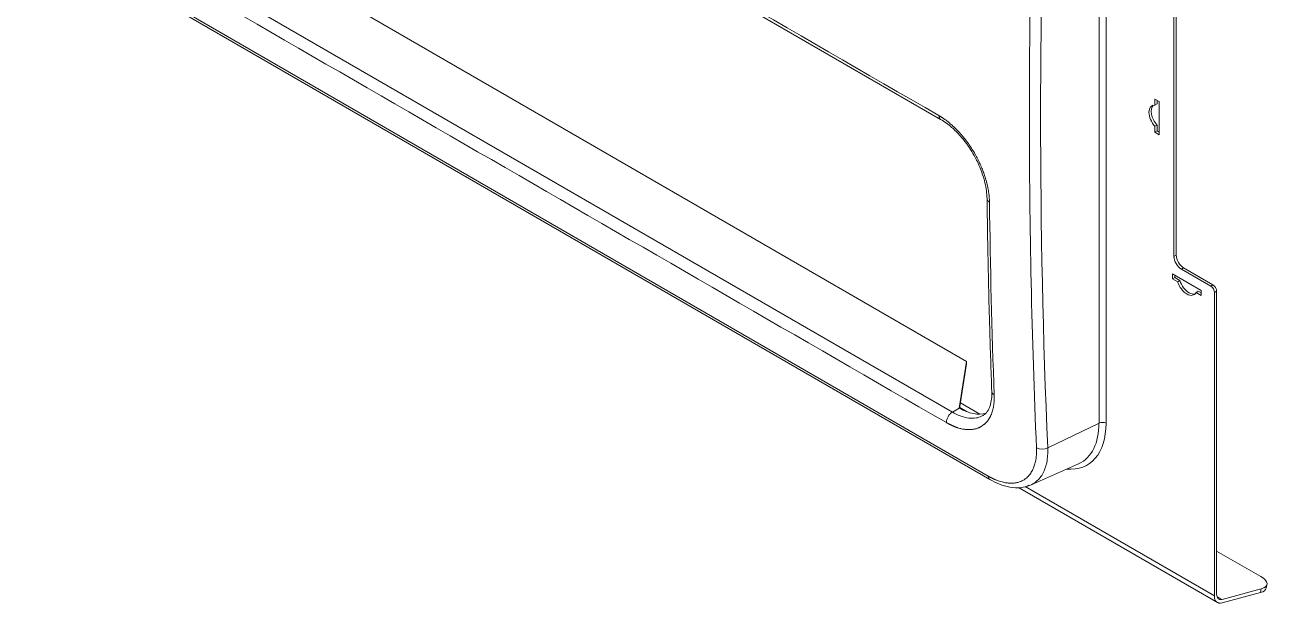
# Model space of a CAD drawing. Header units: millimetres. Extents: x 1920 to 4820, y 310 to 2320.
# Drawn here: x 2609.6 to 2729.3, y 1414.3 to 1469.9 of the extents above; entities that cross this region are included whole.
import ezdxf

# ---------------------------------------------------------------- set-up
doc = ezdxf.new("R2010")
doc.units = ezdxf.units.MM
doc.layers.add('core', color=7, linetype='Continuous', lineweight=20)

msp = doc.modelspace()

# ---------------------------------------------------------------- linework, layer by layer
at = {"layer": 'core'}
for p, q in [((2612.834, 1509.836), (2697.687, 1460.846)), ((2712.916, 1431.676), (2712.916, 1496.179)), ((2713.591, 1496.162), (2713.591, 1431.659)), ((2700.186, 1437.602), (2622.404, 1482.51)), ((2613.961, 1481.718), (2698.814, 1432.728)), ((2702.27, 1426.579), (2609.639, 1480.059)), ((2609.804, 1479.727), (2702.435, 1426.247)), ((2720.338, 1447.808), (2720.338, 1472.712)), ((2720.126, 1447.686), (2720.126, 1472.589)), ((2718.287, 1462.22), (2718.287, 1462.791)), ((2718.287, 1462.791), (2718.712, 1462.546)), ((2718.287, 1462.22), (2718.5, 1462.342)), ((2718.5, 1462.342), (2718.5, 1462.669)), ((2718.712, 1462.546), (2718.712, 1459.362)), ((2718.5, 1460.301), (2718.287, 1460.178)), ((2718.287, 1459.607), (2718.287, 1460.178)), ((2718.5, 1459.729), (2718.287, 1459.607)), ((2718.712, 1459.362), (2718.287, 1459.607)), ((2718.5, 1459.729), (2718.5, 1460.301)), ((2718.712, 1459.607), (2718.5, 1459.729)), ((2720.126, 1447.686), (2720.338, 1447.808)), ((2721.045, 1446.584), (2720.833, 1446.461)), ((2720.833, 1446.461), (2723.662, 1444.828)), ((2721.045, 1446.584), (2723.874, 1444.951)), ((2719.985, 1445.522), (2719.985, 1446.012)), ((2719.985, 1446.012), (2722.742, 1444.42)), ((2720.197, 1445.645), (2719.985, 1445.522)), ((2720.48, 1445.236), (2719.985, 1445.522)), ((2720.197, 1445.645), (2720.197, 1445.89)), ((2720.692, 1445.359), (2720.197, 1445.645)), ((2720.48, 1445.236), (2720.692, 1445.359)), ((2722.459, 1444.338), (2722.247, 1444.216)), ((2722.742, 1443.93), (2722.247, 1444.216)), ((2722.742, 1444.175), (2722.459, 1444.338)), ((2722.742, 1444.42), (2722.742, 1443.93)), ((2723.662, 1444.828), (2723.874, 1444.951)), ((2724.227, 1444.338), (2724.015, 1444.216)), ((2724.015, 1444.216), (2724.015, 1415.087)), ((2724.227, 1415.231), (2724.227, 1444.338)), ((2700.186, 1437.602), (2699.478, 1433.111)), ((2699.514, 1433.091), (2700.186, 1437.357)), ((2700.186, 1437.357), (2700.186, 1437.602)), ((2701.454, 1432.535), (2699.595, 1433.608)), ((2698.814, 1432.728), (2699.478, 1433.111)), ((2700.242, 1432.751), (2699.525, 1433.165)), ((2707.988, 1429.288), (2712.916, 1431.676)), ((2706.335, 1425.722), (2710.942, 1427.761)), ((2705.175, 1425.49), (2724.305, 1414.446)), ((2705.812, 1425.596), (2724.015, 1415.087)), ((2728.47, 1416.937), (2724.227, 1419.386)), ((2728.445, 1415.397), (2724.749, 1414.406)), ((2724.751, 1414.745), (2728.518, 1415.754)), ((2728.518, 1415.754), (2728.445, 1415.397)), ((2728.99, 1415.812), (2729.063, 1416.17)), ((2724.25, 1415.034), (2724.751, 1414.745))]:
    msp.add_line(p, q, dxfattribs=at)
for centre, major_axis, ratio, start_param, end_param in [((3373.172, 1783.793), (-492.718, -716.1), 0.6254717, 5.4999398, 5.5908555), ((2718.695, 1460.964), (0.688, -1.192), 0.5773503, 2.7883644, 5.0656172), ((2718.907, 1461.086), (-0.688, 1.192), 0.5773503, 0.1547409, 1.9240245), ((2720.833, 1447.278), (0.5, -0.866), 0.5773503, 3.9269908, 5.4977871), ((2721.045, 1447.4), (-0.5, 0.866), 0.5773503, 0.7853982, 2.3561945), ((2721.363, 1445.197), (0.688, -1.192), 0.5773503, 4.3591608, 5.4977871), ((2721.576, 1445.319), (-0.688, 1.192), 0.5773503, 1.2175681, 2.3561945), ((2721.363, 1445.197), (0.688, -1.192), 0.5773503, 5.4977871, 6.6364135), ((2721.576, 1445.319), (-0.688, 1.192), 0.5773503, 2.3561945, 2.9868692), ((2723.662, 1444.42), (-0.25, 0.433), 0.5773503, 3.9269908, 5.4977871), ((2723.874, 1444.542), (0.25, -0.433), 0.5773503, 0.7853982, 2.3561945), ((2703.405, 1434.725), (-0.799, -0.029), 0.6006827, 6.2830903, 7.0470676), ((2699.478, 1438.01), (-3, 5.196), 0.5773503, 2.3561945, 3.0089585), ((2707.398, 1435.234), (4.379, -7.585), 0.5773503, 5.8964012, 7.068584), ((2707.075, 1435.048), (4.13, -7.153), 0.5773503, 6.2301708, 7.0685835), ((2713.237, 1431.455), (0.5, 0), 0.5773503, 0.7853982, 2.2689281), ((2707.474, 1429.642), (0.799, 0.035), 0.6006035, 3.9012642, 5.3848811), ((2707.075, 1435.048), (4.13, -7.153), 0.5773503, 6.221286, 6.2301708), ((2702.835, 1426.94), (-0.4, -0.693), 0.5773503, 5.5510345, 6.2826237), ((2727.104, 1416.571), (1.959, -0.401), 0.4082483, 5.5984661, 7.1692624), ((2727.031, 1416.213), (-1.959, 0.401), 0.4082483, 2.4568735, 3.1415932), ((2725.005, 1415.658), (-0.7, -1.212), 0.5773503, 5.4977871, 6.8067841), ((2724.934, 1415.639), (0.5, 0.866), 0.5773503, 2.3561945, 3.6651914)]:
    msp.add_ellipse(centre, major_axis=major_axis, ratio=ratio, start_param=start_param, end_param=end_param, dxfattribs=at)
for points in [[(2697.521, 1461.207), (2669.237, 1477.537), (2640.953, 1493.867), (2612.669, 1510.197)], [(2613.396, 1480.706), (2641.681, 1464.376), (2669.965, 1448.046), (2698.249, 1431.716)], [(2702.84, 1434.372), (2702.616, 1440.506), (2702.463, 1446.684), (2702.383, 1452.905)], [(2701.802, 1432.425), (2701.784, 1432.414), (2701.766, 1432.403), (2701.747, 1432.392)]]:
    msp.add_open_spline(points, degree=3, dxfattribs=at)
for points, knots in [([(2706.909, 1493.849), (2706.45, 1482.873), (2706.22, 1471.998), (2706.22, 1450.47), (2706.45, 1439.817), (2706.909, 1429.286)], [0, 0, 0, 0, 0.5, 0.5, 1, 1, 1, 1]), ([(2697.688, 1460.846), (2697.662, 1460.86), (2697.638, 1460.88), (2697.597, 1460.926), (2697.58, 1460.953), (2697.551, 1461.015), (2697.54, 1461.05), (2697.525, 1461.125), (2697.522, 1461.165), (2697.521, 1461.207)], [0, 0, 0, 0, 0.2480268, 0.2480268, 0.4986845, 0.4986845, 0.7493423, 0.7493423, 1, 1, 1, 1]), ([(2702.383, 1452.905), (2702.382, 1452.919), (2702.382, 1452.957), (2702.38, 1453.026), (2702.376, 1453.122), (2702.37, 1453.243), (2702.359, 1453.392), (2702.342, 1453.568), (2702.317, 1453.773), (2702.283, 1454.007), (2702.235, 1454.271), (2702.172, 1454.566), (2702.091, 1454.89), (2701.982, 1455.271), (2701.838, 1455.703), (2701.655, 1456.177), (2701.444, 1456.658), (2701.204, 1457.143), (2700.94, 1457.619), (2700.658, 1458.079), (2700.36, 1458.518), (2700.046, 1458.939), (2699.694, 1459.368), (2699.303, 1459.796), (2698.961, 1460.128), (2698.703, 1460.357), (2698.536, 1460.499), (2698.371, 1460.631), (2698.228, 1460.74), (2698.108, 1460.827), (2698.013, 1460.894), (2697.925, 1460.955), (2697.842, 1461.01), (2697.766, 1461.059), (2697.696, 1461.103), (2697.632, 1461.142), (2697.575, 1461.176), (2697.538, 1461.198), (2697.521, 1461.207)], [0, 0, 0, 0, 0.0050745, 0.0130278, 0.0238613, 0.0375764, 0.054174, 0.0736539, 0.0960145, 0.1212516, 0.149361, 0.1803421, 0.2141954, 0.2509219, 0.298734, 0.3475639, 0.3974086, 0.4482638, 0.5001303, 0.5499282, 0.5997238, 0.6495192, 0.6993127, 0.7592171, 0.8191167, 0.8423022, 0.8650032, 0.8872203, 0.9089542, 0.9224321, 0.9350705, 0.9468686, 0.9578261, 0.9679427, 0.9772183, 0.985653, 0.9932468, 1, 1, 1, 1]), ([(2697.687, 1460.846), (2697.874, 1460.738), (2698.229, 1460.506), (2698.869, 1459.996), (2699.521, 1459.348), (2700.118, 1458.611), (2700.6, 1457.911), (2701.077, 1457.101), (2701.472, 1456.254), (2701.769, 1455.436), (2701.967, 1454.727), (2702.107, 1453.973), (2702.145, 1453.48), (2702.148, 1453.23)], [0, 0, 0, 0, 0.0820881, 0.156829, 0.2838038, 0.3807116, 0.4517517, 0.5425274, 0.664414, 0.736982, 0.8171481, 0.9048607, 1, 1, 1, 1]), ([(2702.148, 1453.231), (2702.167, 1451.79), (2702.232, 1447.621), (2702.378, 1441.438), (2702.532, 1436.713), (2702.606, 1434.696)], [0, 0, 0, 0, 0.2314728, 0.671242, 1, 1, 1, 1]), ([(2702.604, 1434.741), (2702.614, 1434.475), (2702.601, 1433.959), (2702.457, 1433.286), (2702.194, 1432.751), (2701.932, 1432.515), (2701.783, 1432.429)], [0, 0, 0, 0, 0.2229468, 0.4695579, 0.7393183, 1, 1, 1, 1]), ([(2702.84, 1434.372), (2702.84, 1434.36), (2702.841, 1434.336), (2702.842, 1434.301), (2702.843, 1434.266), (2702.844, 1434.231), (2702.844, 1434.196), (2702.844, 1434.162), (2702.844, 1434.128), (2702.844, 1434.094), (2702.844, 1434.06), (2702.843, 1434.027), (2702.843, 1433.994), (2702.842, 1433.961), (2702.841, 1433.929), (2702.839, 1433.896), (2702.838, 1433.864), (2702.835, 1433.799), (2702.828, 1433.702), (2702.816, 1433.574), (2702.801, 1433.45), (2702.776, 1433.287), (2702.735, 1433.088), (2702.675, 1432.86), (2702.606, 1432.643), (2702.542, 1432.475), (2702.487, 1432.348), (2702.445, 1432.259), (2702.402, 1432.176), (2702.34, 1432.07), (2702.253, 1431.942), (2702.157, 1431.828), (2702.078, 1431.746), (2702.021, 1431.69), (2701.961, 1431.635), (2701.898, 1431.58), (2701.803, 1431.501), (2701.676, 1431.406), (2701.549, 1431.324), (2701.457, 1431.272), (2701.4, 1431.243), (2701.342, 1431.216), (2701.285, 1431.192), (2701.204, 1431.162), (2701.091, 1431.13), (2700.965, 1431.103), (2700.854, 1431.085), (2700.765, 1431.073), (2700.676, 1431.063), (2700.588, 1431.056), (2700.499, 1431.051), (2700.411, 1431.049), (2700.324, 1431.049), (2700.208, 1431.053), (2700.063, 1431.064), (2699.888, 1431.088), (2699.711, 1431.122), (2699.531, 1431.167), (2699.39, 1431.209), (2699.288, 1431.243), (2699.226, 1431.265), (2699.164, 1431.289), (2699.1, 1431.313), (2699.034, 1431.339), (2698.968, 1431.367), (2698.901, 1431.395), (2698.833, 1431.426), (2698.764, 1431.457), (2698.693, 1431.49), (2698.622, 1431.524), (2698.549, 1431.56), (2698.476, 1431.597), (2698.401, 1431.635), (2698.326, 1431.675), (2698.275, 1431.703), (2698.249, 1431.716)], [0, 0, 0, 0, 0.0041892, 0.0083602, 0.012513, 0.0166479, 0.0207648, 0.0248641, 0.0289457, 0.03301, 0.037057, 0.0410869, 0.0450998, 0.0490959, 0.0530754, 0.0570384, 0.0609851, 0.0649156, 0.0812393, 0.0974971, 0.1137015, 0.1298651, 0.1622484, 0.196194, 0.2281269, 0.2600467, 0.2754704, 0.2903513, 0.304699, 0.3185241, 0.3481046, 0.3789717, 0.3918369, 0.405115, 0.4188102, 0.4329265, 0.4474675, 0.4816238, 0.5135031, 0.5246902, 0.5356143, 0.5462803, 0.5566933, 0.5668589, 0.5896843, 0.6152689, 0.6298165, 0.6441554, 0.6582897, 0.6722241, 0.6859631, 0.6995117, 0.7128749, 0.726058, 0.7516618, 0.7770499, 0.8022702, 0.8273713, 0.8524027, 0.8607221, 0.8691554, 0.8777044, 0.8863705, 0.8951552, 0.9040601, 0.9130866, 0.922236, 0.9315095, 0.9409085, 0.9504341, 0.9600875, 0.9698697, 0.9797819, 0.989825, 1, 1, 1, 1]), ([(2698.249, 1431.716), (2698.247, 1431.759), (2698.249, 1431.805), (2698.261, 1431.899), (2698.271, 1431.947), (2698.297, 1432.045), (2698.314, 1432.095), (2698.355, 1432.193), (2698.378, 1432.241), (2698.431, 1432.336), (2698.46, 1432.381), (2698.523, 1432.468), (2698.556, 1432.509), (2698.626, 1432.584), (2698.663, 1432.618), (2698.738, 1432.679), (2698.776, 1432.706), (2698.814, 1432.728)], [0, 0, 0, 0, 0.125, 0.125, 0.25, 0.25, 0.375, 0.375, 0.5, 0.5, 0.625, 0.625, 0.75, 0.75, 0.875, 0.875, 1, 1, 1, 1]), ([(2701.747, 1432.392), (2701.708, 1432.37), (2701.507, 1432.263), (2701.081, 1432.131), (2700.386, 1432.123), (2699.61, 1432.321), (2699.062, 1432.585), (2698.814, 1432.728)], [0, 0, 0, 0, 0.0527669, 0.2653797, 0.5053138, 0.7770326, 1, 1, 1, 1]), ([(2706.909, 1429.286), (2706.909, 1429.276), (2706.91, 1429.254), (2706.911, 1429.22), (2706.912, 1429.183), (2706.913, 1429.144), (2706.914, 1429.101), (2706.914, 1429.057), (2706.914, 1429.009), (2706.914, 1428.96), (2706.913, 1428.907), (2706.912, 1428.852), (2706.91, 1428.795), (2706.907, 1428.736), (2706.903, 1428.674), (2706.899, 1428.611), (2706.893, 1428.545), (2706.887, 1428.477), (2706.879, 1428.407), (2706.87, 1428.336), (2706.85, 1428.197), (2706.815, 1428.003), (2706.758, 1427.77), (2706.695, 1427.567), (2706.627, 1427.386), (2706.551, 1427.214), (2706.461, 1427.039), (2706.351, 1426.861), (2706.214, 1426.676), (2706.059, 1426.507), (2705.902, 1426.368), (2705.77, 1426.271), (2705.642, 1426.191), (2705.483, 1426.107), (2705.251, 1426.014), (2705.002, 1425.95), (2704.771, 1425.918), (2704.598, 1425.905), (2704.433, 1425.903), (2704.275, 1425.91), (2704.11, 1425.925), (2703.926, 1425.95), (2703.713, 1425.992), (2703.475, 1426.053), (2703.271, 1426.118), (2703.11, 1426.176), (2703.005, 1426.218), (2702.905, 1426.259), (2702.811, 1426.301), (2702.722, 1426.341), (2702.64, 1426.381), (2702.563, 1426.419), (2702.493, 1426.456), (2702.428, 1426.49), (2702.37, 1426.522), (2702.318, 1426.551), (2702.285, 1426.57), (2702.27, 1426.579)], [0, 0, 0, 0, 0.0036168, 0.0075632, 0.0118393, 0.016445, 0.0213803, 0.0266453, 0.0322398, 0.0381639, 0.0444175, 0.0510006, 0.0579133, 0.0651554, 0.0727269, 0.0806278, 0.0888581, 0.0974176, 0.1063063, 0.1155242, 0.1250713, 0.1605971, 0.1932994, 0.2231803, 0.2502415, 0.2772169, 0.3070547, 0.3397569, 0.3753261, 0.4173874, 0.4522105, 0.4797895, 0.5001201, 0.5283195, 0.5699154, 0.624889, 0.6533603, 0.6800983, 0.7051047, 0.7283811, 0.7499289, 0.7770359, 0.8069181, 0.8395773, 0.8750157, 0.8898677, 0.9039136, 0.9171532, 0.9295863, 0.9412127, 0.9520323, 0.962045, 0.9712505, 0.9796489, 0.9872399, 0.9940237, 1, 1, 1, 1]), ([(2707.988, 1429.288), (2707.998, 1429.039), (2707.991, 1428.556), (2707.901, 1427.888), (2707.733, 1427.287), (2707.49, 1426.761), (2707.174, 1426.318), (2706.791, 1425.965), (2706.373, 1425.722), (2706.072, 1425.619), (2705.932, 1425.584)], [0, 0, 0, 0, 0.1278948, 0.2557902, 0.3836857, 0.5115811, 0.6394766, 0.767372, 0.8952674, 1, 1, 1, 1]), ([(2702.435, 1426.247), (2702.735, 1426.073), (2703.373, 1425.762), (2704.391, 1425.472), (2705.368, 1425.421), (2705.931, 1425.59), (2706.165, 1425.699)], [0, 0, 0, 0, 0.2283463, 0.4868438, 0.7760061, 1, 1, 1, 1])]:
    msp.add_open_spline(points, degree=3, knots=knots, dxfattribs=at)
msp.add_rational_spline([(2702.148, 1453.232), (2702.149, 1453.103), (2702.236, 1452.989), (2702.383, 1452.905)], [1.00000698291, 1.00073210743, 1.0579313948, 1.17160484503], degree=3, dxfattribs=at)

doc.saveas('drawing.dxf')
